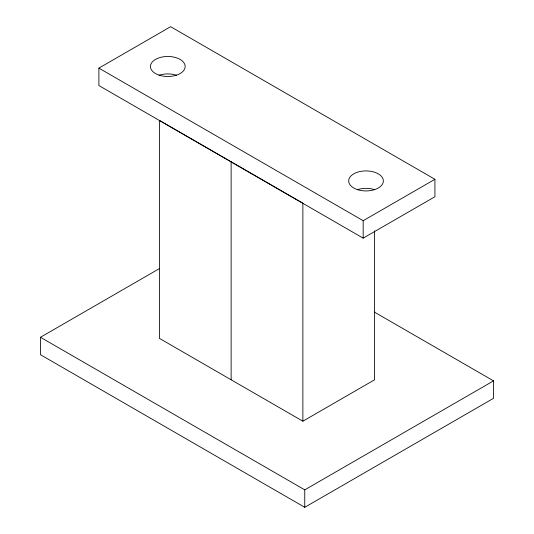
<?xml version="1.0" encoding="UTF-8"?>
<svg xmlns="http://www.w3.org/2000/svg" width="534" height="534" viewBox="0 0 534 534"><rect width="100%" height="100%" fill="white"/><g stroke="black" fill="none" stroke-linecap="round" stroke-linejoin="round"><path stroke-width="0.8" d="M98.89 68.118L170.626 26.7L434.923 179.291L434.923 196.726L363.18 238.144L98.89 85.553L98.89 68.118L363.18 220.702L434.923 179.291M374.387 312.083L493.536 380.869L493.536 398.311L304.754 507.3L40.464 354.709L40.464 337.274L159.352 268.635M302.871 421.199L302.871 203.214L159.392 120.377L159.392 338.362L302.871 421.199L374.608 379.781L374.608 230.848M40.464 337.274L304.754 489.858L493.536 380.869M363.18 220.702L363.18 238.144M304.754 489.858L304.754 507.3M231.129 161.795L231.129 379.781M159.119 75.247A17.355 10.019 0 0 1 176.474 75.247M357.339 189.683A17.355 10.019 0 0 1 374.694 189.683M357.339 189.597A17.355 10.019 0 0 0 383.365 180.919A17.355 10.019 0 0 0 357.339 172.248A17.355 10.019 0 0 0 357.339 189.597M159.119 75.16A17.355 10.019 0 0 0 185.151 66.483A17.355 10.019 0 0 0 159.119 57.805A17.355 10.019 0 0 0 159.119 75.16"/></g></svg>
